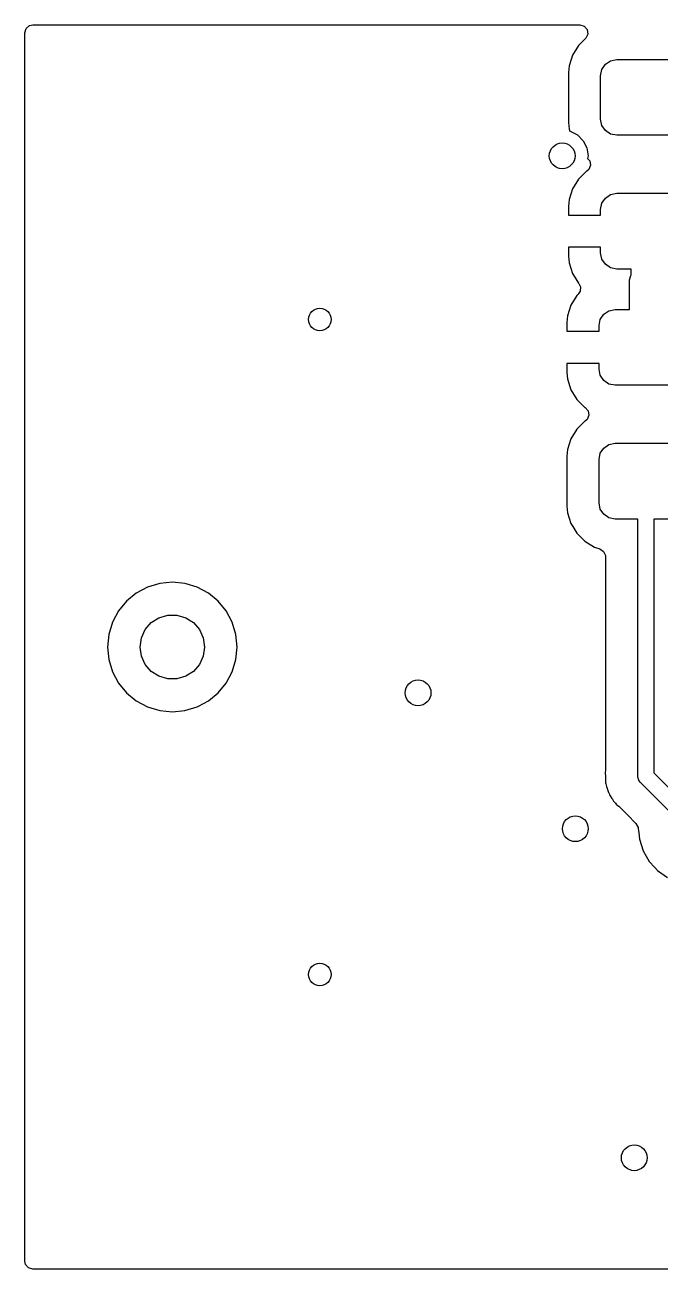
# Model space of a CAD drawing. Extents: x 3.82 to 4.98, y -3.18 to -2.42.
# Drawn here: x 3.82 to 4.208, y -3.18 to -2.42 of the extents above; entities that cross this region are included whole.
import ezdxf

# ---------------------------------------------------------------- set-up
doc = ezdxf.new("R2010")
doc.units = 0
doc.header["$MEASUREMENT"] = 0
doc.layers.add('BLACK', color=7, linetype='CONTINUOUS')

msp = doc.modelspace()

# ---------------------------------------------------------------- linework, layer by layer
at = {"layer": 'BLACK', "linetype": 'CONTINUOUS'}
for p, q in [((3.82, -2.42488), (3.82077, -2.42224)), ((3.82077, -2.42224), (3.82285, -2.42044)), ((3.82285, -2.42044), (3.82488, -2.42)), ((3.82488, -2.42), (4.15875, -2.42)), ((4.15875, -2.42), (4.16139, -2.42077)), ((4.16139, -2.42077), (4.16319, -2.42285)), ((4.16319, -2.42285), (4.16358, -2.42558)), ((3.82, -2.60716), (3.82, -2.42488)), ((4.1622, -2.42833), (4.15796, -2.43257)), ((4.16244, -2.42808), (4.1622, -2.42833)), ((4.16358, -2.42558), (4.16244, -2.42808)), ((4.15434, -2.43845), (4.15344, -2.44117)), ((4.15796, -2.43257), (4.15434, -2.43845)), ((4.15434, -2.43845), (4.15434, -2.43845)), ((4.15217, -2.445), (4.15175, -2.44905)), ((4.15344, -2.44117), (4.15217, -2.445)), ((4.15217, -2.445), (4.15217, -2.445)), ((4.15217, -2.445), (4.15217, -2.445)), ((4.17221, -2.44725), (4.17434, -2.44406)), ((4.17434, -2.44406), (4.17753, -2.44193)), ((4.17753, -2.44193), (4.1813, -2.44118)), ((4.1813, -2.44118), (4.2187, -2.44118)), ((4.15175, -2.44905), (4.15175, -2.47956)), ((4.17146, -2.45102), (4.17221, -2.44725)), ((4.17146, -2.47759), (4.17146, -2.45102)), ((4.17221, -2.48136), (4.17146, -2.47759)), ((4.15175, -2.47956), (4.15175, -2.47956)), ((4.15175, -2.47956), (4.15217, -2.48361)), ((4.15217, -2.48361), (4.15217, -2.48361)), ((4.15217, -2.48361), (4.15262, -2.48498)), ((4.15262, -2.48498), (4.15287, -2.48502)), ((4.15287, -2.48502), (4.15726, -2.48726)), ((4.17434, -2.48455), (4.17221, -2.48136)), ((4.17753, -2.48669), (4.17434, -2.48455)), ((4.15726, -2.48726), (4.16074, -2.49074)), ((4.16074, -2.49074), (4.16298, -2.49513)), ((4.1813, -2.48744), (4.17753, -2.48669)), ((4.2187, -2.48744), (4.1813, -2.48744)), ((4.16298, -2.49513), (4.16375, -2.5)), ((4.16375, -2.5), (4.1635, -2.50159)), ((4.1635, -2.50159), (4.16482, -2.50306)), ((4.16526, -2.50577), (4.16416, -2.50829)), ((4.16482, -2.50306), (4.16526, -2.50577)), ((4.15798, -2.51427), (4.15436, -2.52015)), ((4.16286, -2.50939), (4.15798, -2.51427)), ((4.16298, -2.50932), (4.16286, -2.50939)), ((4.16286, -2.50939), (4.16286, -2.50939)), ((4.16416, -2.50829), (4.16298, -2.50932)), ((4.15436, -2.52015), (4.15218, -2.5267)), ((4.15436, -2.52015), (4.15436, -2.52015)), ((4.17753, -2.52362), (4.1813, -2.52287)), ((4.1813, -2.52287), (4.2187, -2.52287)), ((4.15218, -2.5267), (4.15177, -2.53074)), ((4.15177, -2.53074), (4.15177, -2.53616)), ((4.15218, -2.5267), (4.15218, -2.5267)), ((4.17146, -2.53271), (4.17221, -2.52895)), ((4.17221, -2.52895), (4.17434, -2.52575)), ((4.17434, -2.52575), (4.17753, -2.52362)), ((4.15177, -2.53616), (4.17146, -2.53616)), ((4.17146, -2.53616), (4.17146, -2.53271)), ((4.17146, -2.55584), (4.15177, -2.55584)), ((4.15177, -2.55584), (4.15177, -2.56126)), ((4.17146, -2.55929), (4.17146, -2.55584)), ((4.17221, -2.56305), (4.17146, -2.55929)), ((4.15177, -2.56126), (4.15218, -2.5653)), ((4.15218, -2.5653), (4.15436, -2.57185)), ((4.17434, -2.56625), (4.17221, -2.56305)), ((4.17753, -2.56838), (4.17434, -2.56625)), ((4.1813, -2.56913), (4.17753, -2.56838)), ((4.15436, -2.57185), (4.15436, -2.57185)), ((4.15436, -2.57185), (4.15798, -2.57773)), ((4.19016, -2.56913), (4.1813, -2.56913)), ((4.18916, -2.57563), (4.18993, -2.57299)), ((4.18916, -2.59387), (4.18916, -2.57563)), ((4.18993, -2.57299), (4.19016, -2.57271)), ((4.19016, -2.57271), (4.19016, -2.56913)), ((4.15892, -2.58271), (4.1578, -2.58445)), ((4.15798, -2.57773), (4.15816, -2.57795)), ((4.15816, -2.57795), (4.15806, -2.57802)), ((4.15806, -2.57802), (4.15912, -2.57996)), ((4.15912, -2.57996), (4.15892, -2.58271)), ((4.15336, -2.59115), (4.15118, -2.5977)), ((4.15698, -2.58527), (4.15336, -2.59115)), ((4.15336, -2.59115), (4.15336, -2.59115)), ((4.1578, -2.58445), (4.15698, -2.58527)), ((4.15118, -2.5977), (4.15077, -2.60174)), ((4.15118, -2.5977), (4.15118, -2.5977)), ((4.17121, -2.59995), (4.17334, -2.59675)), ((4.17334, -2.59675), (4.17653, -2.59462)), ((4.17653, -2.59462), (4.1803, -2.59387)), ((4.1803, -2.59387), (4.18916, -2.59387)), ((4.15077, -2.60174), (4.15077, -2.60716)), ((4.17046, -2.60371), (4.17121, -2.59995)), ((4.17046, -2.60716), (4.17046, -2.60371)), ((3.82, -2.8), (3.82, -2.60716)), ((4.15077, -2.60716), (4.17046, -2.60716)), ((4.17046, -2.62684), (4.15077, -2.62684)), ((4.15077, -2.62684), (4.15077, -2.63226)), ((4.17046, -2.63029), (4.17046, -2.62684)), ((4.15077, -2.63226), (4.15118, -2.6363)), ((4.15118, -2.6363), (4.15336, -2.64285)), ((4.17121, -2.63405), (4.17046, -2.63029)), ((4.17334, -2.63725), (4.17121, -2.63405)), ((4.15336, -2.64285), (4.15336, -2.64285)), ((4.15336, -2.64285), (4.15698, -2.64873)), ((4.17653, -2.63938), (4.17334, -2.63725)), ((4.1803, -2.64013), (4.17653, -2.63938)), ((4.2177, -2.64013), (4.1803, -2.64013)), ((4.15698, -2.64873), (4.16186, -2.65361)), ((4.16186, -2.65361), (4.16186, -2.65361)), ((4.16186, -2.65361), (4.16198, -2.65368)), ((4.16198, -2.65368), (4.16204, -2.65375)), ((4.16204, -2.65375), (4.16208, -2.65378)), ((4.16208, -2.65378), (4.16208, -2.65379)), ((4.16208, -2.65379), (4.16382, -2.65573)), ((4.16426, -2.65844), (4.16316, -2.66096)), ((4.16382, -2.65573), (4.16426, -2.65844)), ((4.15696, -2.66695), (4.15334, -2.67283)), ((4.16185, -2.66207), (4.15696, -2.66695)), ((4.16198, -2.66199), (4.16185, -2.66207)), ((4.16185, -2.66207), (4.16185, -2.66207)), ((4.16316, -2.66096), (4.16198, -2.66199)), ((4.15334, -2.67283), (4.15224, -2.67614)), ((4.15334, -2.67283), (4.15334, -2.67283)), ((4.15117, -2.67939), (4.15075, -2.68344)), ((4.15224, -2.67614), (4.15117, -2.67939)), ((4.15117, -2.67939), (4.15117, -2.67939)), ((4.15117, -2.67939), (4.15117, -2.67939)), ((4.17046, -2.68541), (4.17121, -2.68164)), ((4.17121, -2.68164), (4.17334, -2.67845)), ((4.17334, -2.67845), (4.17653, -2.67631)), ((4.17653, -2.67631), (4.1803, -2.67556)), ((4.1803, -2.67556), (4.2177, -2.67556)), ((4.15075, -2.68344), (4.15075, -2.71395)), ((4.17046, -2.71198), (4.17046, -2.68541)), ((4.17121, -2.71575), (4.17046, -2.71198)), ((4.15075, -2.71395), (4.15075, -2.71395)), ((4.15075, -2.71395), (4.15117, -2.718)), ((4.15117, -2.718), (4.15117, -2.718)), ((4.15117, -2.718), (4.15334, -2.72455)), ((4.17334, -2.71894), (4.17121, -2.71575)), ((4.17653, -2.72107), (4.17334, -2.71894)), ((4.15334, -2.72455), (4.15334, -2.72455)), ((4.15334, -2.72455), (4.15447, -2.7264)), ((4.15447, -2.7264), (4.15696, -2.73043)), ((4.1803, -2.72182), (4.17653, -2.72107)), ((4.19408, -2.72182), (4.1803, -2.72182)), ((4.19408, -2.879), (4.19408, -2.72182)), ((4.2177, -2.72182), (4.20392, -2.72182)), ((4.20392, -2.72182), (4.20392, -2.87696)), ((4.15696, -2.73043), (4.16185, -2.73532)), ((4.16185, -2.73532), (4.16773, -2.73894)), ((4.16773, -2.73894), (4.17103, -2.74004)), ((4.17103, -2.74004), (4.17329, -2.7416)), ((4.17329, -2.7416), (4.17435, -2.74414)), ((4.17435, -2.74414), (4.17437, -2.74467)), ((4.17437, -2.74467), (4.17437, -2.87574)), ((3.89485, -2.76343), (3.88801, -2.76709)), ((3.90228, -2.76118), (3.89485, -2.76343)), ((3.91, -2.76042), (3.90228, -2.76118)), ((3.91772, -2.76118), (3.91, -2.76042)), ((3.9185, -2.76141), (3.91772, -2.76118)), ((3.92515, -2.76343), (3.9185, -2.76141)), ((3.93199, -2.76709), (3.92515, -2.76343)), ((3.92515, -2.76343), (3.92515, -2.76343)), ((3.88201, -2.77201), (3.87709, -2.77801)), ((3.88801, -2.76709), (3.88201, -2.77201)), ((3.88801, -2.76709), (3.88801, -2.76709)), ((3.93799, -2.77201), (3.93199, -2.76709)), ((3.93199, -2.76709), (3.93199, -2.76709)), ((3.94291, -2.77801), (3.93799, -2.77201)), ((3.87709, -2.77801), (3.87343, -2.78485)), ((3.87709, -2.77801), (3.87709, -2.77801)), ((3.90182, -2.78209), (3.9072, -2.78052)), ((3.9072, -2.78052), (3.9128, -2.78052)), ((3.9128, -2.78052), (3.91818, -2.78209)), ((3.94657, -2.78485), (3.94291, -2.77801)), ((3.94291, -2.77801), (3.94291, -2.77801)), ((3.87343, -2.78485), (3.87118, -2.79228)), ((3.89344, -2.78936), (3.89711, -2.78512)), ((3.89711, -2.78512), (3.90182, -2.78209)), ((3.91818, -2.78209), (3.92289, -2.78512)), ((3.92289, -2.78512), (3.92656, -2.78936)), ((3.94882, -2.79228), (3.94657, -2.78485)), ((3.94657, -2.78485), (3.94657, -2.78485)), ((3.94657, -2.78485), (3.94657, -2.78485)), ((3.87118, -2.79228), (3.87042, -2.8)), ((3.89031, -2.8), (3.89111, -2.79445)), ((3.89111, -2.79445), (3.89344, -2.78936)), ((3.92656, -2.78936), (3.92889, -2.79445)), ((3.92889, -2.79445), (3.92969, -2.8)), ((3.94958, -2.8), (3.94882, -2.79228)), ((3.82, -3.17512), (3.82, -2.8)), ((3.87042, -2.8), (3.87118, -2.80772)), ((3.89111, -2.80555), (3.89031, -2.8)), ((3.92969, -2.8), (3.92889, -2.80555)), ((3.94882, -2.80772), (3.94958, -2.8)), ((3.87118, -2.80772), (3.87343, -2.81515)), ((3.89344, -2.81064), (3.89111, -2.80555)), ((3.89711, -2.81488), (3.89344, -2.81064)), ((3.92656, -2.81064), (3.92289, -2.81488)), ((3.92889, -2.80555), (3.92656, -2.81064)), ((3.94657, -2.81515), (3.94882, -2.80772)), ((3.87343, -2.81515), (3.87709, -2.82199)), ((3.90182, -2.81791), (3.89711, -2.81488)), ((3.9072, -2.81948), (3.90182, -2.81791)), ((3.9128, -2.81948), (3.9072, -2.81948)), ((3.91818, -2.81791), (3.9128, -2.81948)), ((3.92289, -2.81488), (3.91818, -2.81791)), ((3.94291, -2.82199), (3.94657, -2.81515)), ((3.87709, -2.82199), (3.87709, -2.82199)), ((3.87709, -2.82199), (3.88201, -2.82799)), ((3.93799, -2.82799), (3.94291, -2.82199)), ((3.88201, -2.82799), (3.88801, -2.83291)), ((3.88801, -2.83291), (3.88801, -2.83291)), ((3.88801, -2.83291), (3.89485, -2.83657)), ((3.92589, -2.83617), (3.93199, -2.83291)), ((3.93199, -2.83291), (3.93799, -2.82799)), ((3.93199, -2.83291), (3.93199, -2.83291)), ((3.89485, -2.83657), (3.89485, -2.83657)), ((3.89485, -2.83657), (3.89485, -2.83657)), ((3.89485, -2.83657), (3.90228, -2.83882)), ((3.90228, -2.83882), (3.91, -2.83958)), ((3.91, -2.83958), (3.91772, -2.83882)), ((3.91772, -2.83882), (3.92515, -2.83657)), ((3.92515, -2.83657), (3.92589, -2.83617)), ((4.17432, -2.87636), (4.17429, -2.87666)), ((4.17429, -2.87666), (4.17437, -2.87939)), ((4.17437, -2.87574), (4.17431, -2.87636)), ((4.17431, -2.87636), (4.17432, -2.87636)), ((4.17437, -2.87939), (4.17437, -2.88055)), ((4.19442, -2.88017), (4.19408, -2.879)), ((4.19468, -2.88136), (4.19442, -2.88017)), ((4.20392, -2.87696), (4.22305, -2.89609)), ((4.17437, -2.88055), (4.17437, -2.88055)), ((4.17437, -2.88055), (4.17441, -2.88082)), ((4.17441, -2.88082), (4.17443, -2.88105)), ((4.17443, -2.88105), (4.17448, -2.88288)), ((4.17448, -2.88288), (4.17448, -2.88288)), ((4.17448, -2.88288), (4.1747, -2.88364)), ((4.1747, -2.88364), (4.17486, -2.88439)), ((4.17486, -2.88439), (4.17496, -2.88517)), ((4.17496, -2.88517), (4.17544, -2.8864)), ((4.17544, -2.8864), (4.17563, -2.88688)), ((4.17563, -2.88688), (4.17571, -2.8871)), ((4.17571, -2.8871), (4.17622, -2.88886)), ((4.19483, -2.88156), (4.19468, -2.88136)), ((4.19486, -2.88166), (4.19483, -2.88156)), ((4.19499, -2.88178), (4.19486, -2.88166)), ((4.19552, -2.88248), (4.19499, -2.88178)), ((4.21609, -2.90305), (4.19552, -2.88248)), ((4.17622, -2.88886), (4.17637, -2.88911)), ((4.17637, -2.88911), (4.17662, -2.88954)), ((4.17662, -2.88954), (4.17696, -2.89022)), ((4.17696, -2.89022), (4.17725, -2.89096)), ((4.17725, -2.89096), (4.17833, -2.89244)), ((4.17833, -2.89244), (4.17845, -2.89263)), ((4.17845, -2.89263), (4.17939, -2.89421)), ((4.17939, -2.89421), (4.17939, -2.89421)), ((4.17939, -2.89421), (4.17994, -2.89477)), ((4.17994, -2.89477), (4.18044, -2.89535)), ((4.18044, -2.89535), (4.18091, -2.89599)), ((4.18091, -2.89599), (4.18091, -2.89599)), ((4.18091, -2.89599), (4.18232, -2.89716)), ((4.18232, -2.89716), (4.18249, -2.89732)), ((4.18249, -2.89732), (4.18776, -2.90259)), ((4.18776, -2.90259), (4.19303, -2.90786)), ((4.19303, -2.90786), (4.19435, -2.91027)), ((4.19435, -2.91027), (4.19444, -2.9108)), ((4.19444, -2.9108), (4.19473, -2.9136)), ((4.19473, -2.9136), (4.19513, -2.91741)), ((4.19513, -2.91741), (4.19513, -2.91741)), ((4.19513, -2.91741), (4.19743, -2.9245)), ((4.19743, -2.9245), (4.19743, -2.9245)), ((4.19743, -2.9245), (4.20116, -2.93095)), ((4.20116, -2.93095), (4.20444, -2.9346)), ((4.20444, -2.9346), (4.20615, -2.93649)), ((4.20615, -2.93649), (4.21218, -2.94087)), ((3.82044, -3.17715), (3.82, -3.17512)), ((3.82224, -3.17922), (3.82044, -3.17715)), ((3.82488, -3.18), (3.82224, -3.17922)), ((4.97512, -3.18), (3.82488, -3.18))]:
    msp.add_line(p, q, dxfattribs=at)
at = {"layer": 'BLACK'}
for centre, radius in [((4.148, -2.5), 0.00787), ((4, -2.6), 0.00689), ((4.06, -2.828), 0.00787), ((4.156, -2.911), 0.00787), ((4, -3), 0.00689), ((4.192, -3.112), 0.00787)]:
    msp.add_circle(centre, radius, dxfattribs=at)

doc.saveas('drawing.dxf')
